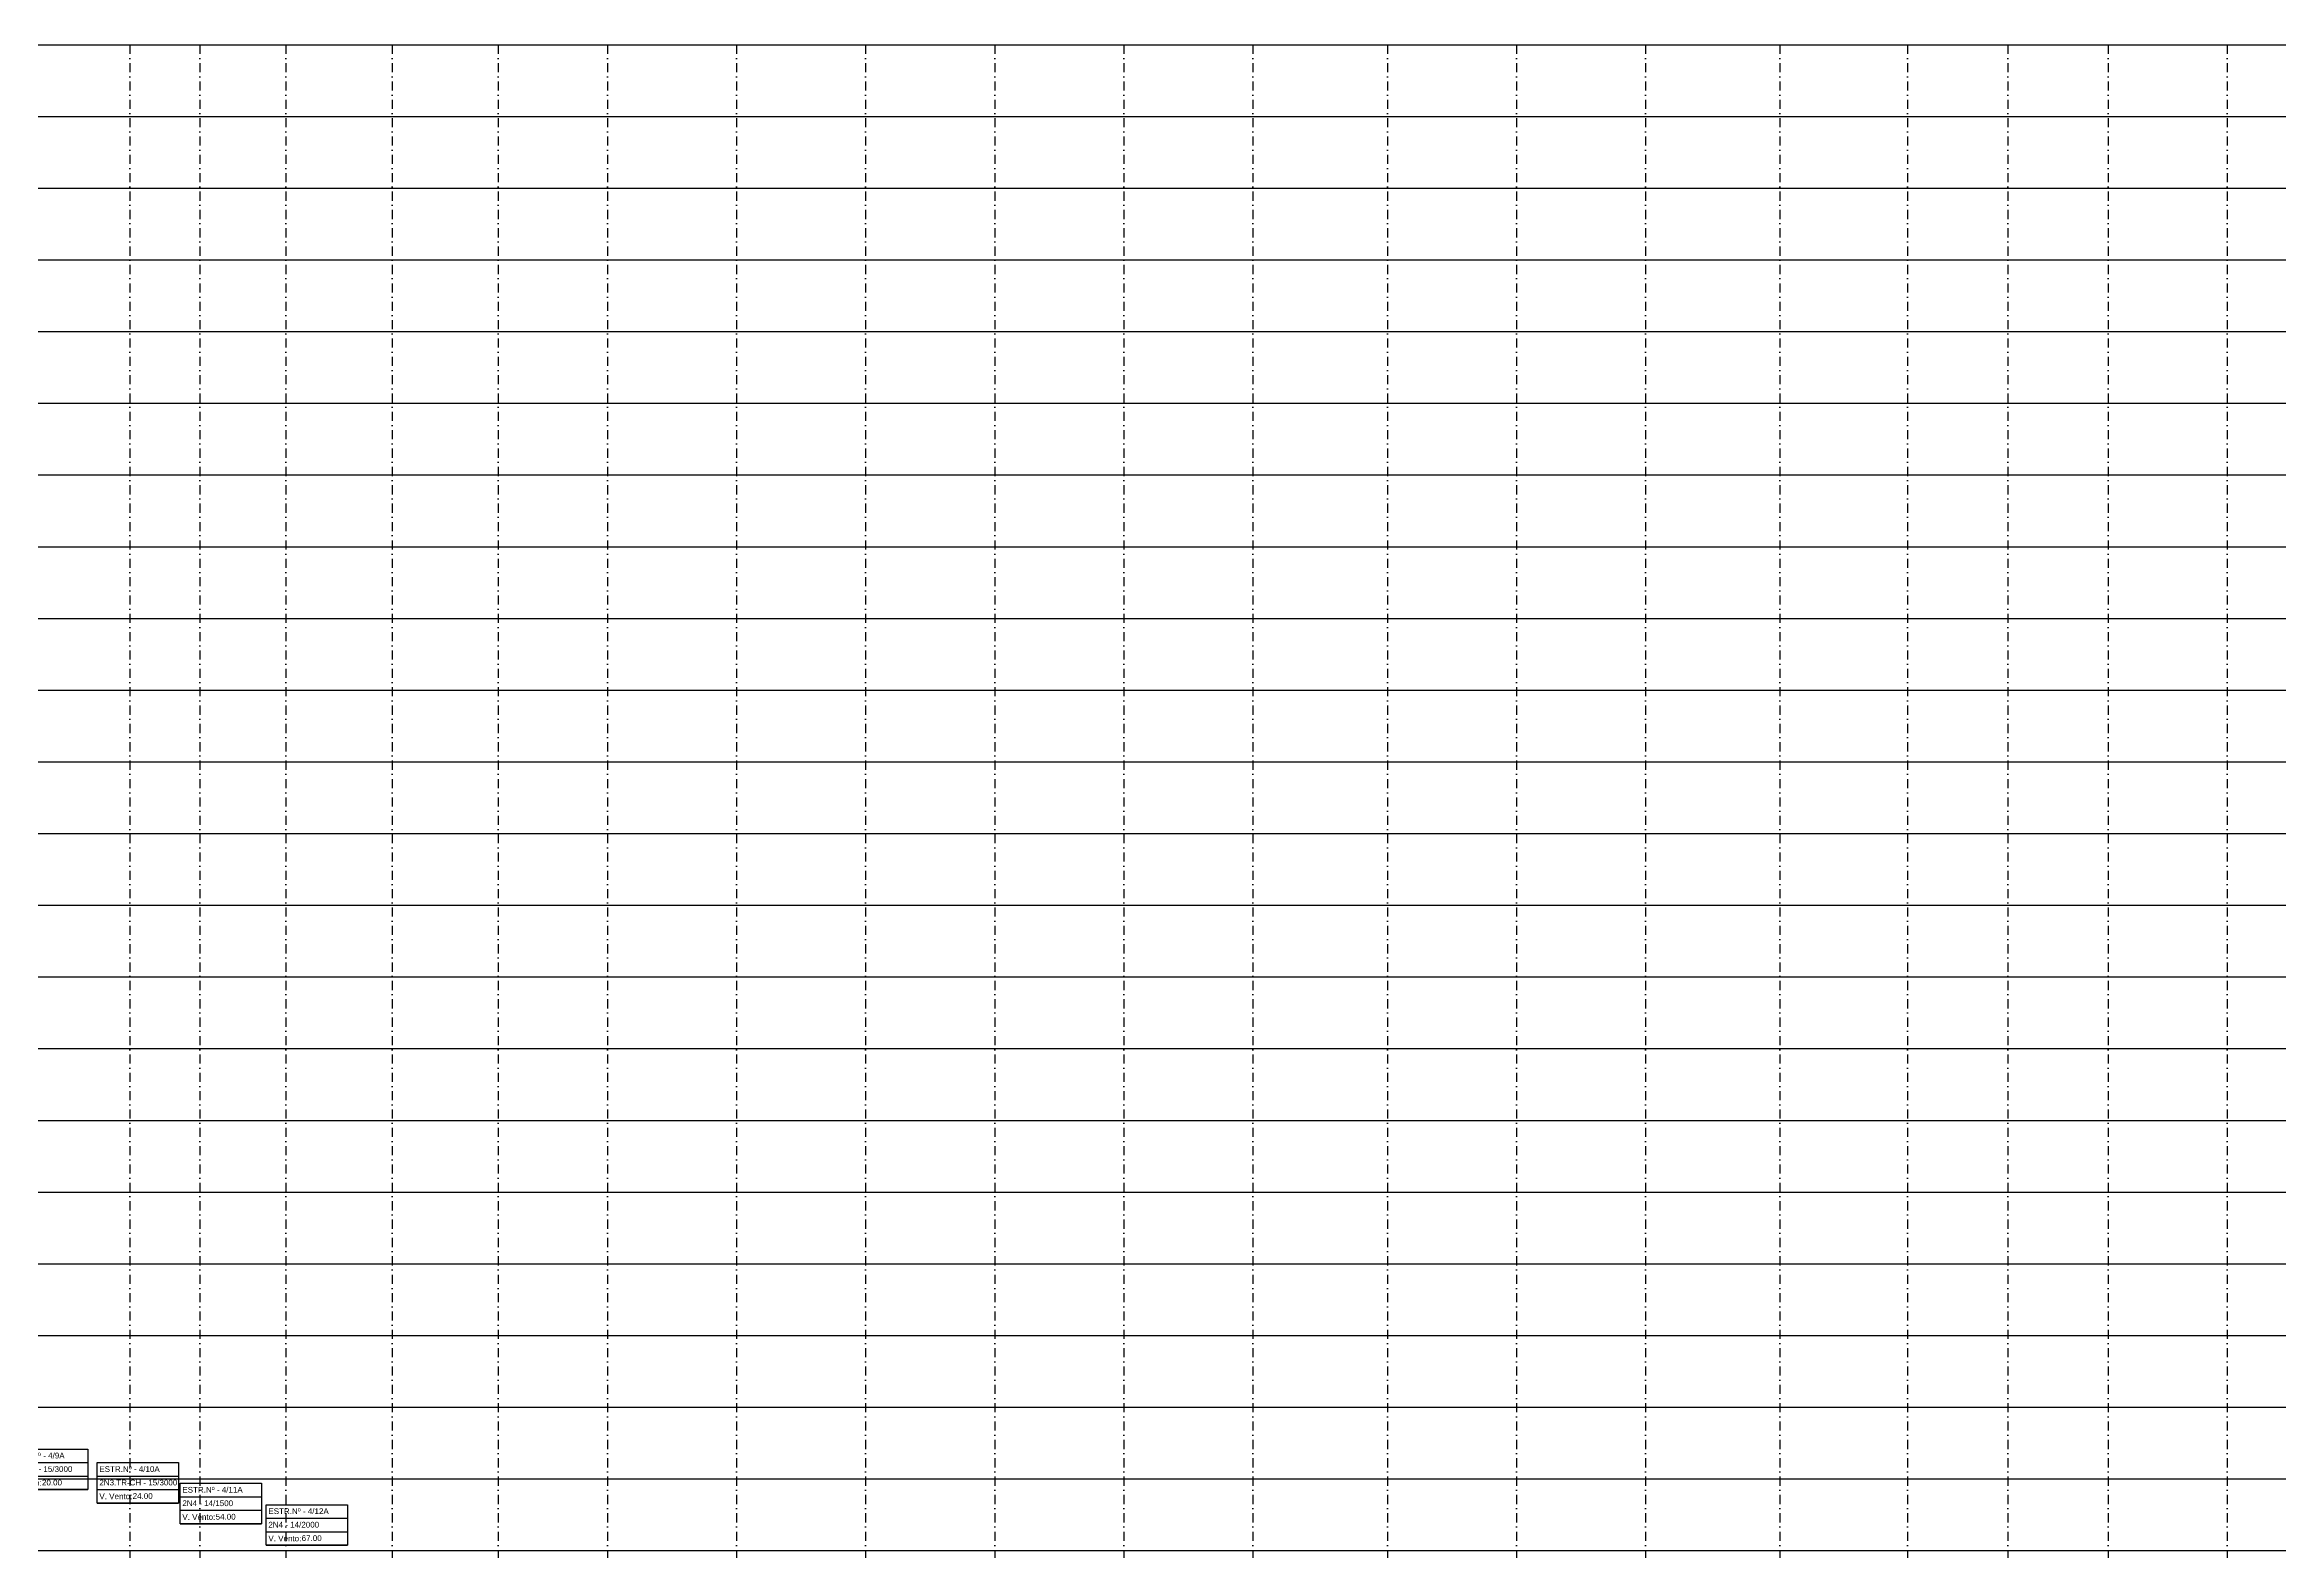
# Model space of a CAD drawing. Header units: metres. Extents: x -121 to 9872, y 3505 to 10721.
# Drawn here: x 4744 to 6303, y 9450 to 10500 of the extents above; entities that cross this region are included whole.
import ezdxf
from ezdxf.enums import TextEntityAlignment as Align

# ---------------------------------------------------------------- set-up
doc = ezdxf.new("R2010")
doc.units = ezdxf.units.M
doc.linetypes.add('DASHDOT', pattern=[25.4, 12.7, -6.35, 0, -6.35])
for name, color, linetype in [('Cabeçalho', 7, 'Continuous'), ('Grade', 9, 'Continuous'), ('Ind.Rot', 8, 'DASHDOT'), ('Modelo_Perfil', 252, 'Continuous')]:
    doc.layers.add(name, color=color, linetype=linetype)
doc.styles.add('Arial', font='arial.ttf')
doc.styles.add('SIMM-PADRÃO_(TXT)', font='arial.ttf', dxfattribs={"height": 2})

# ---------------------------------------------------------------- blocks, each defined once
blk = doc.blocks.new('Bloco P Sup')
at = {"layer": 'Cabeçalho'}
blk.add_lwpolyline([(-11.7, -3.3), (45, -3.3), (45, -31.5), (-11.7, -31.5)], close=True, dxfattribs=at)
for points in [[(-11.7, -12.7), (45, -12.7)], [(-11.7, -22.1), (45, -22.1)], [(-11.7, -31.5), (45, -31.5)]]:
    blk.add_lwpolyline(points, dxfattribs=at)
at = {"layer": 'Cabeçalho', "style": 'Arial'}
blk.add_text('V. Vento:', height=4, dxfattribs=at).set_placement((-10.2, -26.8), align=Align.MIDDLE_LEFT)
at = {"layer": 'Cabeçalho', "style": 'SIMM-PADRÃO_(TXT)'}
for tag, p in [('TIPO_ESFORÇO', (-10.2, -20.4)), ('ESTRUTURANUM', (-10.2, -11)), ('VÃOVENTO', (13, -29.8))]:
    blk.add_attdef(tag, text='', height=4, dxfattribs=at).set_placement(p, align=Align.BOTTOM_LEFT)

msp = doc.modelspace()

# ---------------------------------------------------------------- linework, layer by layer
at = {"layer": 'Grade'}
for points in [[(0, 10500), (9859.453, 10500)], [(0, 10450), (9859.453, 10450)], [(0, 10400), (9859.453, 10400)], [(0, 10350), (9859.453, 10350)], [(0, 10300), (9859.453, 10300)], [(0, 10250), (9859.453, 10250)], [(0, 10200), (9859.453, 10200)], [(0, 10150), (9859.453, 10150)], [(0, 10100), (9859.453, 10100)], [(0, 10050), (9859.453, 10050)], [(0, 10000), (9859.453, 10000)], [(0, 9950), (9859.453, 9950)], [(0, 9900), (9859.453, 9900)], [(0, 9850), (9859.453, 9850)], [(0, 9800), (9859.453, 9800)], [(0, 9750), (9859.453, 9750)], [(0, 9700), (9859.453, 9700)], [(0, 9650), (9859.453, 9650)], [(0, 9600), (9859.453, 9600)], [(0, 9550), (9859.453, 9550)], [(0, 9500), (9859.453, 9500)], [(0, 9450), (9859.453, 9450)]]:
    msp.add_lwpolyline(points, dxfattribs=at)
at = {"layer": 'Ind.Rot', "linetype": 'DASHDOT', "ltscale": 0.5}
for points in [[(4803.832, 10500), (4803.832, 8300)], [(4852.593, 10500), (4852.593, 8300)], [(4912.595, 10500), (4912.595, 8300)], [(4986.595, 10500), (4986.595, 8300)], [(5060.595, 10500), (5060.595, 8300)], [(5136.848, 10500), (5136.848, 8300)], [(5226.848, 10500), (5226.848, 8300)], [(5316.848, 10500), (5316.848, 8300)], [(5406.848, 10500), (5406.848, 8300)], [(5496.848, 10500), (5496.848, 8300)], [(5586.774, 10500), (5586.774, 8300)], [(5680.704, 10500), (5680.704, 8300)], [(5770.704, 10500), (5770.704, 8300)], [(5860.704, 10500), (5860.704, 8300)], [(5954.264, 10500), (5954.264, 8300)], [(6043.308, 10500), (6043.308, 8300)], [(6113.309, 10500), (6113.309, 8300)], [(6183.309, 10500), (6183.309, 8300)], [(6266.309, 10500), (6266.309, 8300)]]:
    msp.add_lwpolyline(points, dxfattribs=at)
at = {"layer": 'Modelo_Perfil'}
msp.add_lwpolyline([(0, 10500), (9859.453, 10500)], dxfattribs=at)

# ---------------------------------------------------------------- block references
at = {"layer": 'Cabeçalho'}
for p, values in [((4729.453, 9524.071), {'ESTRUTURANUM': 'ESTR.Nº - 4/9A', 'TIPO_ESFORÇO': '2N3.TR - 15/3000', 'VÃOVENTO': '20.00'}), ((4792.674, 9514.671), {'ESTRUTURANUM': 'ESTR.Nº - 4/10A', 'TIPO_ESFORÇO': '2N3.TR-CH - 15/3000', 'VÃOVENTO': '24.00'}), ((4850.534, 9500.231), {'ESTRUTURANUM': 'ESTR.Nº - 4/11A', 'TIPO_ESFORÇO': '2N4 - 14/1500', 'VÃOVENTO': '54.00'}), ((4910.536, 9485.281), {'ESTRUTURANUM': 'ESTR.Nº - 4/12A', 'TIPO_ESFORÇO': '2N4 - 14/2000', 'VÃOVENTO': '67.00'})]:
    msp.add_blockref('Bloco P Sup', p, dxfattribs=at).add_auto_attribs(values)

doc.saveas('drawing.dxf')
